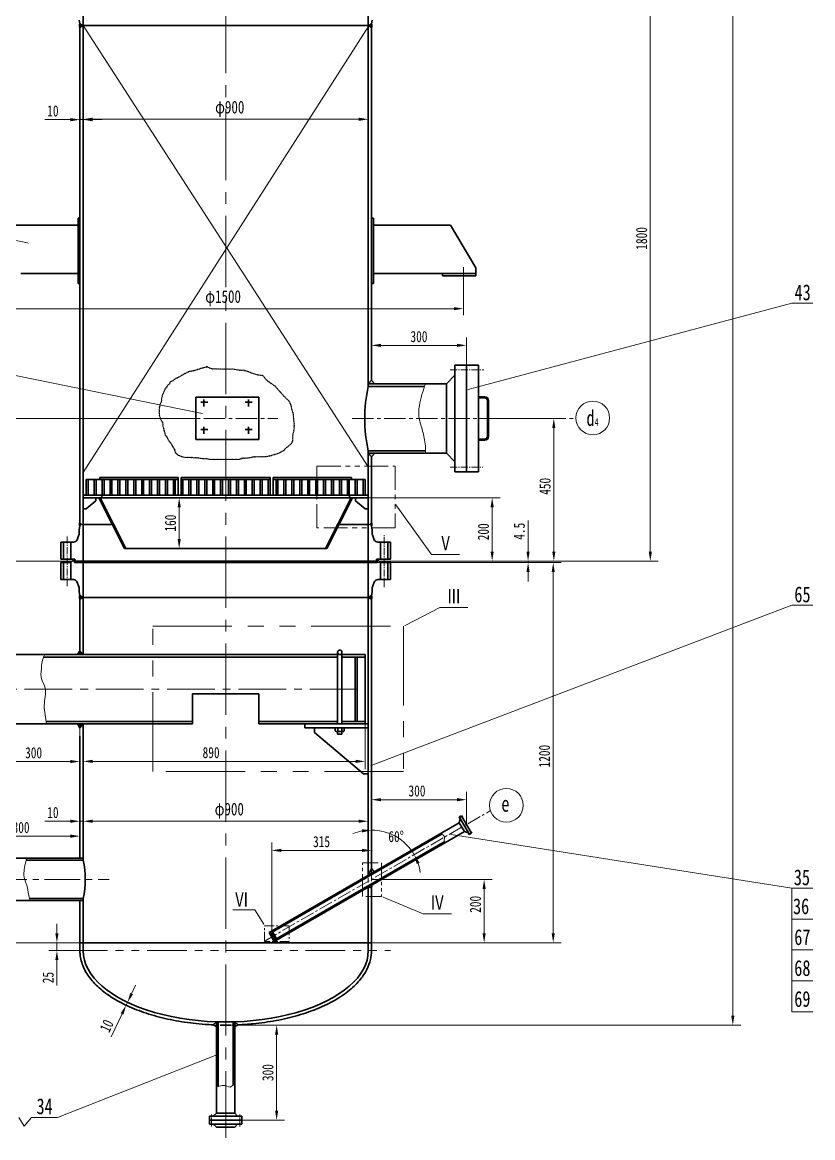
# Model space of a CAD drawing. Header units: millimetres. Extents: x -55641 to 52612, y -23263 to -5715.
# Drawn here: x 49427.6 to 49677, y -7039.5 to -6687.4 of the extents above; entities that cross this region are included whole.
import ezdxf

# ---------------------------------------------------------------- set-up
doc = ezdxf.new("R2010")
doc.units = ezdxf.units.MM
doc.header["$MEASUREMENT"] = 0
doc.linetypes.add('CENTER2', pattern=[1.125, 0.75, -0.125, 0.125, -0.125])
doc.linetypes.add('PHANTOMX2', pattern=[5, 2.5, -0.5, 0.5, -0.5, 0.5, -0.5])
for name, color, linetype, lineweight in [('中心线', 3, 'CENTER2', 18), ('双点划线', 3, 'PHANTOMX2', 18), ('图层1', 1, 'Continuous', 20), ('抛面线', 1, 'Continuous', 18), ('标注尺寸线', 1, 'Continuous', 18), ('粗实线', 7, 'Continuous', 35), ('细实线', 1, 'Continuous', 18)]:
    doc.layers.add(name, color=color, linetype=linetype, lineweight=lineweight)
doc.styles.add('模板字体', font='SIMFANG.TTF', dxfattribs={"width": 0.75})

msp = doc.modelspace()

# ---------------------------------------------------------------- hatches: boundary and pattern name
at = {"layer": '抛面线'}
for points in [[(49445.79, -6687.94), (49446.59, -6688.4), (49446.79, -6688.4), (49446.79, -6688.6), (49446.59, -6688.6), (49445.79, -6689.06, -0.295597)], [(49537.79, -6687.94), (49536.99, -6688.4), (49536.79, -6688.4), (49536.79, -6688.6), (49536.99, -6688.6), (49537.79, -6689.06, 0.295597)], [(49445.79, -6846.46), (49446.59, -6846), (49446.79, -6846), (49446.79, -6845.8), (49446.59, -6845.8), (49445.79, -6845.34, 0.295597)], [(49537.79, -6846.46), (49536.99, -6846), (49536.79, -6846), (49536.79, -6845.8), (49536.99, -6845.8), (49537.79, -6845.34, -0.295597)], [(49445.79, -6868.39), (49446.59, -6868.85), (49446.79, -6868.85), (49446.79, -6869.05), (49446.59, -6869.05), (49445.79, -6869.51, -0.295597)], [(49537.79, -6868.39), (49536.99, -6868.85), (49536.79, -6868.85), (49536.79, -6869.05), (49536.99, -6869.05), (49537.79, -6869.51, 0.295597)], [(49445.79, -6885.8), (49445.01, -6887), (49446.79, -6887)], [(49446.79, -6908.9), (49445.01, -6908.9), (49445.79, -6910.1)]]:
    msp.add_hatch(color=7, dxfattribs=at).paths.add_polyline_path(points)
h = msp.add_hatch(color=7, dxfattribs=at)
h.paths.add_polyline_path([(49537.79, -6800.36), (49536.79, -6801.55), (49538.86, -6801.55)])
h.paths.add_polyline_path([(49538.86, -6823.45), (49536.79, -6823.45), (49537.79, -6824.64)])
h = msp.add_hatch(color=7, dxfattribs=at)
h.paths.add_polyline_path([(49446.79, -6836.27), (49446.79, -6836.7), (49447.32, -6836.7)])
h.paths.add_polyline_path([(49447.31, -6837.5), (49446.79, -6837.5), (49446.79, -6837.91)])
h = msp.add_hatch(color=7, dxfattribs=at)
h.paths.add_polyline_path([(49452.62, -6837.5), (49452.23, -6837.5), (49452.35, -6837.72)])
h.paths.add_polyline_path([(49451.79, -6837.5), (49451.46, -6837.5), (49451.91, -6837.74)])
h = msp.add_hatch(color=7, dxfattribs=at)
h.paths.add_polyline_path([(49530.95, -6837.5), (49531.34, -6837.5), (49531.22, -6837.72)])
h.paths.add_polyline_path([(49531.79, -6837.5), (49532.12, -6837.5), (49531.66, -6837.74)])
h = msp.add_hatch(color=7, dxfattribs=at)
h.paths.add_polyline_path([(49537.79, -6954.53), (49536.79, -6956.68), (49538.61, -6955.62)])
h.paths.add_polyline_path([(49537.79, -6959.8), (49536.79, -6960.37), (49537.79, -6960.64, 0.207491)])
h = msp.add_hatch(color=7, dxfattribs=at)
h.paths.add_polyline_path([(49507.28, -6976.62), (49507.27, -6977.01), (49507.44, -6976.91)])
h.paths.add_polyline_path([(49506.19, -6974.75), (49505.99, -6974.86), (49506.37, -6975.05)])
h = msp.add_hatch(color=7, dxfattribs=at)
h.paths.add_polyline_path([(49494.64, -7002.9), (49494.64, -7004.4), (49495.78, -7003.86)])
h.paths.add_polyline_path([(49488.94, -7002.9), (49487.8, -7003.86), (49488.94, -7004.4)])

# ---------------------------------------------------------------- linework, layer by layer
at = {"layer": '中心线', "color": 7, "ltscale": 30}
msp.add_line((49491.79, -5803.52), (49491.79, -7039.49), dxfattribs=at)
at = {"layer": '中心线', "color": 7}
for p, q in [((49566.79, -6764.69), (49566.79, -6768.85)), ((49566.79, -6765.18), (49566.79, -6768.68)), ((49487.35, -7032.16), (49487.35, -7035.98)), ((49496.22, -7032.16), (49496.22, -7035.98))]:
    msp.add_line(p, q, dxfattribs=at)
at = {"layer": '中心线', "color": 7, "ltscale": 3}
for p, q in [((49562.6, -6797.14), (49573.24, -6797.14)), ((49562.6, -6827.85), (49572.91, -6827.85)), ((49441.79, -6865.45), (49441.79, -6849.31)), ((49541.79, -6865.73), (49541.79, -6849.31))]:
    msp.add_line(p, q, dxfattribs=at)
at = {"layer": '中心线', "color": 7, "ltscale": 9}
for p, q in [((49474.76, -6812.5), (49508.22, -6812.5)), ((49531.68, -6812.5), (49602.32, -6812.5))]:
    msp.add_line(p, q, dxfattribs=at)
at = {"layer": '中心线', "color": 7, "ltscale": 20}
msp.add_line((49360.85, -6897.95), (49534.57, -6897.95), dxfattribs=at)
at = {"layer": '中心线', "color": 7, "ltscale": 6}
msp.add_line((49503.9, -6977.51), (49575.35, -6936.26), dxfattribs=at)
at = {"layer": '中心线', "color": 7, "ltscale": 15}
msp.add_line((49384.04, -6957.95), (49455.05, -6957.95), dxfattribs=at)
at = {"layer": '双点划线', "color": 7, "ltscale": 3}
for p, q in [((49520.58, -6827.5), (49545.23, -6827.5)), ((49520.58, -6847.02), (49520.58, -6827.5)), ((49545.23, -6827.5), (49545.23, -6847.02)), ((49545.23, -6847.02), (49520.58, -6847.02))]:
    msp.add_line(p, q, dxfattribs=at)
at = {"layer": '双点划线', "color": 7, "ltscale": 10}
for p, q in [((49468.78, -6878.07), (49547.93, -6878.07)), ((49468.78, -6923.91), (49468.78, -6878.07)), ((49547.93, -6878.07), (49547.93, -6923.91)), ((49547.93, -6923.91), (49468.78, -6923.91))]:
    msp.add_line(p, q, dxfattribs=at)
at = {"layer": '双点划线', "color": 7}
for p, q in [((49565.34, -6938.63), (49566.63, -6937.87)), ((49568.29, -6943.74), (49569.59, -6943.01))]:
    msp.add_line(p, q, dxfattribs=at)
at = {"layer": '双点划线', "color": 7, "ltscale": 2}
for p, q in [((49534.94, -6952.73), (49541.01, -6952.73)), ((49534.94, -6963.35), (49534.94, -6952.73)), ((49541.01, -6952.73), (49541.01, -6963.35)), ((49541.01, -6963.35), (49534.94, -6963.35))]:
    msp.add_line(p, q, dxfattribs=at)
at = {"layer": '双点划线', "color": 7, "ltscale": 1.2}
for p, q in [((49504.08, -6972.57), (49511.85, -6972.57)), ((49504.08, -6977.55), (49504.08, -6972.57)), ((49511.85, -6972.57), (49511.85, -6977.55)), ((49511.85, -6977.55), (49504.08, -6977.55))]:
    msp.add_line(p, q, dxfattribs=at)
at = {"layer": '双点划线', "color": 7, "ltscale": 5}
msp.add_line((49442.02, -6980.45), (49543.75, -6980.45), dxfattribs=at)
at = {"layer": '抛面线', "color": 7, "ltscale": 2}
for p, q in [((49651.82, -7000.95), (49651.82, -5851.1)), ((49625.79, -6854.5), (49625.79, -6680.5)), ((49445.79, -6718.81), (49445.79, -6715.67)), ((49446.79, -6718.81), (49446.79, -6715.67)), ((49446.79, -6718.81), (49446.79, -6716.05)), ((49536.79, -6718.81), (49536.79, -6716.05)), ((49442.79, -6718.17), (49434.74, -6718.17)), ((49446.79, -6718.17), (49445.79, -6718.17)), ((49449.79, -6718.05), (49533.79, -6718.05)), ((49449.79, -6718.17), (49452.79, -6718.17)), ((49566.79, -6767.5), (49566.79, -6779.83)), ((49419.79, -6777.83), (49563.79, -6777.83)), ((49537.79, -6799.53), (49537.79, -6786.9)), ((49567.79, -6799.53), (49567.79, -6786.9)), ((49540.79, -6789.4), (49564.79, -6789.4)), ((49571.52, -6812.5), (49597.84, -6812.5)), ((49595.34, -6854.5), (49595.34, -6815.5)), ((49479.68, -6837.5), (49474.62, -6837.5)), ((49536.79, -6837.5), (49578.38, -6837.5)), ((49477.12, -6840.5), (49477.12, -6850.5)), ((49575.88, -6854.5), (49575.88, -6840.5)), ((49587.21, -6854.5), (49587.21, -6844.66)), ((49479.68, -6853.5), (49474.62, -6853.5)), ((49444.19, -6857.5), (49387.51, -6857.5)), ((49539.39, -6857.5), (49628.29, -6857.5)), ((49539.39, -6857.5), (49578.38, -6857.5)), ((49539.39, -6857.5), (49597.84, -6857.5)), ((49539.49, -6857.5), (49589.71, -6857.5)), ((49587.21, -6857.95), (49587.21, -6857.5)), ((49539.49, -6857.95), (49589.71, -6857.95)), ((49539.54, -6857.95), (49597.65, -6857.95)), ((49587.21, -6860.95), (49587.21, -6863.95)), ((49595.15, -6974.95), (49595.15, -6860.95)), ((49537.79, -6940.63), (49537.79, -6930.3)), ((49567.79, -6940.63), (49567.79, -6930.3)), ((49564.79, -6932.8), (49540.79, -6932.8)), ((49445.79, -6939.61), (49445.79, -6937.11)), ((49446.79, -6939.61), (49446.79, -6937.11)), ((49446.79, -6939.62), (49446.79, -6937.61)), ((49536.79, -6939.62), (49536.79, -6937.61)), ((49442.79, -6939.61), (49434.74, -6939.61)), ((49446.79, -6939.61), (49445.79, -6939.61)), ((49445.79, -6951.3), (49445.79, -6941.82)), ((49449.79, -6939.61), (49452.79, -6939.61)), ((49449.79, -6939.61), (49533.79, -6939.61)), ((49537.79, -6957.25), (49537.79, -6939.88)), ((49442.79, -6944.32), (49418.79, -6944.32)), ((49506.3, -6976.13), (49506.3, -6946.31)), ((49534.79, -6948.81), (49509.3, -6948.81)), ((49537.79, -6957.95), (49537.79, -6946.31)), ((49537.79, -6957.95), (49575.85, -6957.95)), ((49573.35, -6960.95), (49573.35, -6974.95)), ((49438.53, -6974.95), (49438.53, -6971.95)), ((49445.79, -6977.95), (49368.53, -6977.95)), ((49445.79, -6977.95), (49391.17, -6977.95)), ((49445.79, -6977.95), (49436.03, -6977.95)), ((49445.79, -6980.45), (49436.03, -6980.45)), ((49438.53, -6977.95), (49438.53, -6980.45)), ((49537.79, -6977.95), (49597.65, -6977.95)), ((49537.79, -6977.95), (49575.85, -6977.95)), ((49438.53, -6983.45), (49438.53, -6991.46)), ((49462.09, -6994.06), (49463.38, -6991.35)), ((49460.38, -6997.67), (49458.12, -6996.6)), ((49460.81, -6996.77), (49458.55, -6995.7)), ((49460.81, -6996.77), (49460.38, -6997.67)), ((49459.09, -7000.38), (49455.64, -7007.65)), ((49491.79, -7003.95), (49654.32, -7003.95)), ((49491.79, -7003.95), (49510.37, -7003.95)), ((49507.87, -7006.95), (49507.87, -7030.95)), ((49491.79, -7033.95), (49510.37, -7033.95))]:
    msp.add_line(p, q, dxfattribs=at)
at = {"layer": '抛面线', "color": 7, "ltscale": 5}
for p, q in [((49482.42, -6812.5), (49418.46, -6812.5)), ((49445.69, -6857.5), (49418.46, -6857.5)), ((49445.79, -6910.1), (49445.79, -6923.26)), ((49446.79, -6908.9), (49446.79, -6923.21)), ((49535.79, -6908.9), (49535.79, -6923.21)), ((49442.79, -6920.76), (49418.79, -6920.76)), ((49532.79, -6920.71), (49449.79, -6920.71)), ((49428.18, -7035.89), (49426.56, -7033.07)), ((49430.47, -7033.07), (49428.18, -7035.89))]:
    msp.add_line(p, q, dxfattribs=at)
at = {"layer": '抛面线', "color": 7}
for p, q in [((49447.32, -6836.7), (49446.79, -6836.27)), ((49447.31, -6837.5), (49446.79, -6837.91)), ((49451.91, -6837.74), (49451.46, -6837.5)), ((49452.62, -6837.5), (49452.35, -6837.72)), ((49536.79, -6957.58), (49536.79, -6958.91)), ((49537.79, -6957.25), (49537.79, -6958.47)), ((49507.28, -6976.62), (49507.27, -6977.01))]:
    msp.add_line(p, q, dxfattribs=at)
at = {"layer": '抛面线', "color": 7, "ltscale": 2}
msp.add_lwpolyline([(49503.82, -6972.14), (49500.95, -6967.52), (49494.03, -6967.52)], dxfattribs=at)
for start, end in [(101.0566, 112.1132), (30, 90), (7.8868, 18.9434)]:
    msp.add_arc((49537.79, -6957.95), 15.57, start, end, dxfattribs=at)
at = {"layer": '抛面线', "color": 7}
for points, knots in [([(49434.74, -6887), (49433.79, -6888.55), (49433.58, -6892.34), (49433.31, -6894.59), (49435.65, -6898.35), (49433.89, -6902.78), (49435.04, -6907.07), (49435.23, -6908.9)], [27.071962, 27.071962, 27.071962, 27.071962, 52.827739, 88.97542, 118.550726, 174.34147, 226.322456, 226.322456, 226.322456, 226.322456]), ([(49559.82, -6943.38), (49560.05, -6943.59), (49560.57, -6944.09), (49560.95, -6944.66), (49560.65, -6945.59), (49560.92, -6946.14), (49561.09, -6946.34)], [18.044225, 18.044225, 18.044225, 18.044225, 23.583176, 31.359893, 41.372776, 48.883803, 48.883803, 48.883803, 48.883803]), ([(49429.03, -6951.3), (49428.6, -6952.67), (49427.53, -6957.34), (49429.47, -6959.73), (49429.42, -6962.97), (49430.05, -6964.4), (49430.14, -6964.6)], [33.361764, 33.361764, 33.361764, 33.361764, 62.582068, 107.110216, 145.645944, 151.860953, 151.860953, 151.860953, 151.860953]), ([(49488.94, -7023.56), (49489.49, -7023.3), (49491.59, -7022.56), (49493.06, -7024.12), (49494.06, -7022.9), (49494.64, -7022.54)], [19.912598, 19.912598, 19.912598, 19.912598, 31.227798, 56.501494, 75.877692, 75.877692, 75.877692, 75.877692])]:
    msp.add_open_spline(points, degree=3, knots=knots, dxfattribs=at)
at = {"layer": '抛面线', "color": 7, "ltscale": 2}
for points in [[(49442.79, -6717.67), (49442.79, -6718.67), (49445.79, -6718.17)], [(49449.79, -6717.55), (49449.79, -6718.55), (49446.79, -6718.05)], [(49449.79, -6717.67), (49449.79, -6718.67), (49446.79, -6718.17)], [(49533.79, -6717.55), (49533.79, -6718.55), (49536.79, -6718.05)], [(49563.79, -6777.33), (49563.79, -6778.33), (49566.79, -6777.83)], [(49540.79, -6788.9), (49540.79, -6789.9), (49537.79, -6789.4)], [(49564.79, -6788.9), (49564.79, -6789.9), (49567.79, -6789.4)], [(49594.84, -6815.5), (49595.84, -6815.5), (49595.34, -6812.5)], [(49476.62, -6840.5), (49477.62, -6840.5), (49477.12, -6837.5)], [(49575.38, -6840.5), (49576.38, -6840.5), (49575.88, -6837.5)], [(49476.62, -6850.5), (49477.62, -6850.5), (49477.12, -6853.5)], [(49575.38, -6854.5), (49576.38, -6854.5), (49575.88, -6857.5)], [(49586.71, -6854.5), (49587.71, -6854.5), (49587.21, -6857.5)], [(49594.84, -6854.5), (49595.84, -6854.5), (49595.34, -6857.5)], [(49625.29, -6854.5), (49626.29, -6854.5), (49625.79, -6857.5)], [(49586.71, -6860.95), (49587.71, -6860.95), (49587.21, -6857.95)], [(49594.65, -6860.95), (49595.65, -6860.95), (49595.15, -6857.95)], [(49540.79, -6932.3), (49540.79, -6933.3), (49537.79, -6932.8)], [(49564.79, -6932.3), (49564.79, -6933.3), (49567.79, -6932.8)], [(49442.79, -6939.11), (49442.79, -6940.11), (49445.79, -6939.61)], [(49449.79, -6939.11), (49449.79, -6940.11), (49446.79, -6939.61)], [(49449.79, -6939.11), (49449.79, -6940.11), (49446.79, -6939.61)], [(49533.79, -6939.11), (49533.79, -6940.11), (49536.79, -6939.61)], [(49534.75, -6942.17), (49534.85, -6943.16), (49537.79, -6942.38)], [(49442.79, -6943.82), (49442.79, -6944.82), (49445.79, -6944.32)], [(49509.3, -6948.31), (49509.3, -6949.31), (49506.3, -6948.81)], [(49534.79, -6948.31), (49534.79, -6949.31), (49537.79, -6948.81)], [(49552.06, -6953.1), (49552.97, -6952.69), (49551.27, -6950.16)], [(49572.85, -6960.95), (49573.85, -6960.95), (49573.35, -6957.95)], [(49503.89, -6972.1), (49504.08, -6972.57), (49503.75, -6972.19)], [(49438.03, -6974.95), (49439.03, -6974.95), (49438.53, -6977.95)], [(49572.85, -6974.95), (49573.85, -6974.95), (49573.35, -6977.95)], [(49594.65, -6974.95), (49595.65, -6974.95), (49595.15, -6977.95)], [(49438.03, -6983.45), (49439.03, -6983.45), (49438.53, -6980.45)], [(49461.64, -6993.84), (49462.54, -6994.27), (49460.81, -6996.77)], [(49458.64, -7000.17), (49459.54, -7000.6), (49460.38, -6997.67)], [(49651.32, -7000.95), (49652.32, -7000.95), (49651.82, -7003.95)], [(49507.37, -7006.95), (49508.37, -7006.95), (49507.87, -7003.95)], [(49507.37, -7030.95), (49508.37, -7030.95), (49507.87, -7033.95)]]:
    msp.add_solid(points, dxfattribs=at)
at = {"layer": '抛面线', "color": 7, "ltscale": 5}
for points in [[(49442.79, -6920.26), (49442.79, -6921.26), (49445.79, -6920.76)], [(49449.79, -6920.21), (49449.79, -6921.21), (49446.79, -6920.71)], [(49532.79, -6920.21), (49532.79, -6921.21), (49535.79, -6920.71)]]:
    msp.add_solid(points, dxfattribs=at)
at = {"layer": '标注尺寸线', "color": 7}
for p, q in [((49670.47, -6960.71), (49670.47, -6970.47)), ((49677.03, -6970.47), (49670.47, -6970.47)), ((49670.47, -6970.47), (49670.47, -6980.22)), ((49677.03, -6980.22), (49670.47, -6980.22)), ((49670.47, -6980.22), (49670.47, -6989.97)), ((49677.03, -6989.97), (49670.47, -6989.97)), ((49670.47, -6989.97), (49670.47, -6999.72)), ((49677.03, -6999.72), (49670.47, -6999.72))]:
    msp.add_line(p, q, dxfattribs=at)
for points in [[(49429.28, -6757.09), (49359.74, -6743.25), (49351.48, -6743.25)], [(49568.27, -6803.35), (49670.47, -6776.07), (49677.03, -6776.07)], [(49484.33, -6810.89), (49359.74, -6785.55), (49351.48, -6785.55)], [(49537.74, -6921.98), (49670.47, -6871.42), (49677.03, -6871.42)], [(49562.95, -6943.78), (49670.47, -6960.71), (49677.03, -6960.71)], [(49488.97, -7013.32), (49438.73, -7033.07), (49430.47, -7033.07)]]:
    msp.add_lwpolyline(points, dxfattribs=at)
at = {"layer": '标注尺寸线', "color": 7, "ltscale": 15}
for points in [[(49545.52, -6839.76), (49556.7, -6855.37), (49565.62, -6855.37)], [(49548.38, -6877.84), (49559.32, -6872.11), (49568.24, -6872.11)], [(49541.47, -6963.54), (49554.08, -6968.81), (49563, -6968.81)]]:
    msp.add_lwpolyline(points, dxfattribs=at)
at = {"layer": '标注尺寸线', "color": 7}
for centre in [(49607.64, -6812.32), (49580.38, -6934.57)]:
    msp.add_circle(centre, 5.32, dxfattribs=at)
for points in [[(49429.3, -6757.01), (49429.78, -6757.19), (49429.27, -6757.18)], [(49568.29, -6803.43), (49567.79, -6803.48), (49568.25, -6803.27)], [(49484.34, -6810.81), (49484.82, -6810.99), (49484.31, -6810.98)], [(49537.77, -6922.06), (49537.27, -6922.16), (49537.71, -6921.91)], [(49562.94, -6943.86), (49562.46, -6943.7), (49562.97, -6943.7)], [(49488.94, -7013.24), (49489.44, -7013.13), (49489, -7013.39)]]:
    msp.add_solid(points, dxfattribs=at)
at = {"layer": '标注尺寸线', "color": 7, "ltscale": 15}
for points in [[(49545.46, -6839.81), (49545.23, -6839.35), (49545.59, -6839.71)], [(49548.41, -6877.92), (49547.93, -6878.07), (49548.34, -6877.77)], [(49541.44, -6963.62), (49541.01, -6963.35), (49541.5, -6963.46)]]:
    msp.add_solid(points, dxfattribs=at)
at = {"layer": '粗实线', "color": 7}
for p, q in [((49446.79, -6677.5), (49446.79, -6857.5)), ((49536.79, -6677.5), (49536.79, -6802.35)), ((49445.59, -6686.72), (49445.79, -6687.94)), ((49446.59, -6688.4), (49445.79, -6687.94)), ((49446.59, -6688.6), (49445.79, -6689.06)), ((49536.79, -6688.5), (49446.79, -6688.5)), ((49536.99, -6688.4), (49537.79, -6687.94)), ((49536.99, -6688.6), (49537.79, -6689.06)), ((49537.99, -6686.72), (49537.79, -6687.94)), ((49445.79, -6689.06), (49445.79, -6845.34)), ((49537.79, -6689.06), (49537.79, -6800.36)), ((49420.82, -6751.5), (49445.19, -6751.5)), ((49445.19, -6749.31), (49445.19, -6769.86)), ((49445.19, -6749.31), (49445.79, -6749.31)), ((49538.39, -6749.31), (49537.79, -6749.31)), ((49538.39, -6749.31), (49538.39, -6769.86)), ((49562.75, -6751.5), (49538.39, -6751.5)), ((49562.75, -6751.5), (49570.75, -6764.98)), ((49570.75, -6764.98), (49570.75, -6767.5)), ((49427.19, -6766.7), (49445.19, -6766.7)), ((49570.75, -6766.7), (49538.39, -6766.7)), ((49560.25, -6766.7), (49560.25, -6767.5)), ((49570.75, -6767.5), (49560.25, -6767.5)), ((49445.19, -6769.86), (49445.79, -6769.86)), ((49538.39, -6769.86), (49537.79, -6769.86)), ((49564.05, -6795.69), (49567.79, -6795.69)), ((49564.05, -6795.69), (49564.05, -6829.3)), ((49567.79, -6795.69), (49567.79, -6829.3)), ((49571.52, -6795.69), (49567.79, -6795.69)), ((49571.52, -6795.69), (49571.52, -6829.3)), ((49536.79, -6801.55), (49537.79, -6800.36)), ((49537.79, -6800.36), (49538.86, -6801.55)), ((49564.05, -6798.85), (49561.43, -6801.55)), ((49536.79, -6801.55), (49561.43, -6801.55)), ((49536.79, -6802.35), (49554.56, -6802.35)), ((49561.43, -6801.55), (49561.43, -6823.45)), ((49482.42, -6805.8), (49502.25, -6805.8)), ((49482.42, -6819.07), (49482.42, -6805.8)), ((49483.9, -6807.38), (49486.12, -6807.38)), ((49484.93, -6806.51), (49484.93, -6808.67)), ((49497.92, -6807.38), (49500.14, -6807.38)), ((49498.95, -6806.51), (49498.95, -6808.67)), ((49502.25, -6805.8), (49502.25, -6819.07)), ((49571.52, -6805.67), (49573.58, -6805.67)), ((49571.52, -6805.97), (49573.58, -6805.97)), ((49574.38, -6806.77), (49574.38, -6812.5)), ((49574.68, -6806.77), (49574.68, -6812.5)), ((49484.93, -6815.14), (49484.93, -6817.3)), ((49498.95, -6815.14), (49498.95, -6817.3)), ((49574.38, -6818.22), (49574.38, -6812.5)), ((49574.68, -6818.22), (49574.68, -6812.5)), ((49502.25, -6819.07), (49482.42, -6819.07)), ((49483.9, -6816.01), (49486.12, -6816.01)), ((49497.92, -6816.01), (49500.14, -6816.01)), ((49571.52, -6819.02), (49573.58, -6819.02)), ((49571.52, -6819.32), (49573.58, -6819.32)), ((49536.79, -6822.65), (49554.83, -6822.65)), ((49536.79, -6822.65), (49536.79, -6857.5)), ((49536.79, -6823.45), (49537.79, -6824.64)), ((49536.79, -6823.45), (49561.43, -6823.45)), ((49537.79, -6824.64), (49538.86, -6823.45)), ((49537.79, -6824.64), (49537.79, -6845.34)), ((49564.05, -6826.15), (49561.43, -6823.45)), ((49564.05, -6829.3), (49567.79, -6829.3)), ((49571.52, -6829.3), (49567.79, -6829.3)), ((49447.79, -6831.7), (49447.79, -6836.7)), ((49447.79, -6831.7), (49476.79, -6831.7)), ((49448.39, -6831.7), (49448.39, -6836.7)), ((49450.29, -6831.7), (49450.29, -6836.7)), ((49450.89, -6831.7), (49450.89, -6836.7)), ((49450.89, -6831.7), (49450.89, -6836.7)), ((49452.1, -6831.1), (49476.79, -6831.1)), ((49452.1, -6831.1), (49452.1, -6831.7)), ((49452.79, -6831.7), (49452.79, -6836.7)), ((49453.39, -6831.7), (49453.39, -6836.7)), ((49453.39, -6831.7), (49453.39, -6836.7)), ((49455.29, -6831.7), (49455.29, -6836.7)), ((49455.89, -6831.7), (49455.89, -6836.7)), ((49455.89, -6831.7), (49455.89, -6836.7)), ((49457.79, -6831.7), (49457.79, -6836.7)), ((49458.39, -6831.7), (49458.39, -6836.7)), ((49458.39, -6831.7), (49458.39, -6836.7)), ((49460.29, -6831.7), (49460.29, -6836.7)), ((49460.89, -6831.7), (49460.89, -6836.7)), ((49460.89, -6831.7), (49460.89, -6836.7)), ((49462.79, -6831.7), (49462.79, -6836.7)), ((49463.39, -6831.7), (49463.39, -6836.7)), ((49463.39, -6831.7), (49463.39, -6836.7)), ((49465.29, -6831.7), (49465.29, -6836.7)), ((49465.89, -6831.7), (49465.89, -6836.7)), ((49465.89, -6831.7), (49465.89, -6836.7)), ((49467.79, -6831.7), (49467.79, -6836.7)), ((49468.39, -6831.7), (49468.39, -6836.7)), ((49468.39, -6831.7), (49468.39, -6836.7)), ((49468.39, -6831.7), (49468.39, -6836.7)), ((49470.29, -6831.7), (49470.29, -6836.7)), ((49470.89, -6831.7), (49470.89, -6836.7)), ((49470.89, -6831.7), (49470.89, -6836.7)), ((49472.79, -6831.7), (49472.79, -6836.7)), ((49473.39, -6831.7), (49473.39, -6836.7)), ((49473.39, -6831.7), (49473.39, -6836.7)), ((49473.39, -6831.7), (49473.39, -6836.7)), ((49475.29, -6831.7), (49475.29, -6836.7)), ((49475.89, -6831.7), (49475.89, -6836.7)), ((49475.89, -6831.7), (49475.89, -6836.7)), ((49476.79, -6831.1), (49476.79, -6836.7)), ((49477.69, -6831.1), (49477.69, -6836.7)), ((49477.69, -6831.1), (49505.79, -6831.1)), ((49477.69, -6831.7), (49477.69, -6836.7)), ((49477.69, -6831.7), (49505.79, -6831.7)), ((49478.29, -6831.7), (49478.29, -6836.7)), ((49480.19, -6831.7), (49480.19, -6836.7)), ((49480.19, -6831.7), (49480.19, -6836.7)), ((49480.19, -6831.7), (49480.19, -6836.7)), ((49480.79, -6831.7), (49480.79, -6836.7)), ((49482.69, -6831.7), (49482.69, -6836.7)), ((49482.69, -6831.7), (49482.69, -6836.7)), ((49483.29, -6831.7), (49483.29, -6836.7)), ((49485.19, -6831.7), (49485.19, -6836.7)), ((49485.19, -6831.7), (49485.19, -6836.7)), ((49485.19, -6831.7), (49485.19, -6836.7)), ((49485.79, -6831.7), (49485.79, -6836.7)), ((49487.69, -6831.7), (49487.69, -6836.7)), ((49487.69, -6831.7), (49487.69, -6836.7)), ((49488.29, -6831.7), (49488.29, -6836.7)), ((49490.19, -6831.7), (49490.19, -6836.7)), ((49490.19, -6831.7), (49490.19, -6836.7)), ((49490.79, -6831.7), (49490.79, -6836.7)), ((49492.69, -6831.7), (49492.69, -6836.7)), ((49492.69, -6831.7), (49492.69, -6836.7)), ((49493.29, -6831.7), (49493.29, -6836.7)), ((49495.19, -6831.7), (49495.19, -6836.7)), ((49495.19, -6831.7), (49495.19, -6836.7)), ((49495.79, -6831.7), (49495.79, -6836.7)), ((49497.69, -6831.7), (49497.69, -6836.7)), ((49497.69, -6831.7), (49497.69, -6836.7)), ((49498.29, -6831.7), (49498.29, -6836.7)), ((49500.19, -6831.7), (49500.19, -6836.7)), ((49500.19, -6831.7), (49500.19, -6836.7)), ((49500.79, -6831.7), (49500.79, -6836.7)), ((49502.69, -6831.7), (49502.69, -6836.7)), ((49502.69, -6831.7), (49502.69, -6836.7)), ((49503.29, -6831.7), (49503.29, -6836.7)), ((49505.19, -6831.7), (49505.19, -6836.7)), ((49505.79, -6831.1), (49505.79, -6836.7)), ((49506.79, -6831.1), (49506.79, -6836.7)), ((49531.47, -6831.1), (49506.79, -6831.1)), ((49506.79, -6831.7), (49535.79, -6831.7)), ((49507.69, -6831.7), (49507.69, -6836.7)), ((49507.69, -6831.7), (49507.69, -6836.7)), ((49508.29, -6831.7), (49508.29, -6836.7)), ((49510.19, -6831.7), (49510.19, -6836.7)), ((49510.19, -6831.7), (49510.19, -6836.7)), ((49510.19, -6831.7), (49510.19, -6836.7)), ((49510.79, -6831.7), (49510.79, -6836.7)), ((49512.69, -6831.7), (49512.69, -6836.7)), ((49512.69, -6831.7), (49512.69, -6836.7)), ((49513.29, -6831.7), (49513.29, -6836.7)), ((49515.19, -6831.7), (49515.19, -6836.7)), ((49515.19, -6831.7), (49515.19, -6836.7)), ((49515.19, -6831.7), (49515.19, -6836.7)), ((49515.79, -6831.7), (49515.79, -6836.7)), ((49517.69, -6831.7), (49517.69, -6836.7)), ((49517.69, -6831.7), (49517.69, -6836.7)), ((49518.29, -6831.7), (49518.29, -6836.7)), ((49520.19, -6831.7), (49520.19, -6836.7)), ((49520.19, -6831.7), (49520.19, -6836.7)), ((49520.79, -6831.7), (49520.79, -6836.7)), ((49522.69, -6831.7), (49522.69, -6836.7)), ((49522.69, -6831.7), (49522.69, -6836.7)), ((49523.29, -6831.7), (49523.29, -6836.7)), ((49525.19, -6831.7), (49525.19, -6836.7)), ((49525.19, -6831.7), (49525.19, -6836.7)), ((49525.79, -6831.7), (49525.79, -6836.7)), ((49527.69, -6831.7), (49527.69, -6836.7)), ((49527.69, -6831.7), (49527.69, -6836.7)), ((49528.29, -6831.7), (49528.29, -6836.7)), ((49530.19, -6831.7), (49530.19, -6836.7)), ((49530.19, -6831.7), (49530.19, -6836.7)), ((49530.79, -6831.7), (49530.79, -6836.7)), ((49531.47, -6831.1), (49531.47, -6831.7)), ((49532.69, -6831.7), (49532.69, -6836.7)), ((49532.69, -6831.7), (49532.69, -6836.7)), ((49533.29, -6831.7), (49533.29, -6836.7)), ((49535.19, -6831.7), (49535.19, -6836.7)), ((49535.79, -6831.7), (49535.79, -6836.7)), ((49446.79, -6836.7), (49536.79, -6836.7)), ((49446.79, -6837.5), (49536.79, -6837.5)), ((49450.81, -6838.5), (49447.79, -6841.03)), ((49450.81, -6837.5), (49450.81, -6838.5)), ((49451.79, -6837.5), (49459.84, -6853.5)), ((49452.23, -6837.5), (49460.29, -6853.5)), ((49452.73, -6837.5), (49452.73, -6836.7)), ((49531.34, -6837.5), (49523.28, -6853.5)), ((49531.79, -6837.5), (49523.73, -6853.5)), ((49530.84, -6837.5), (49530.84, -6836.7)), ((49532.77, -6837.5), (49532.77, -6838.5)), ((49532.77, -6838.5), (49535.79, -6841.03)), ((49447.79, -6841.03), (49446.79, -6841.03)), ((49535.79, -6841.03), (49536.79, -6841.03)), ((49445.59, -6847.68), (49445.79, -6846.46)), ((49456.01, -6845.9), (49446.79, -6845.9)), ((49536.79, -6845.9), (49527.56, -6845.9)), ((49536.99, -6845.8), (49536.79, -6845.8)), ((49537.99, -6847.68), (49537.79, -6846.46)), ((49444.89, -6850.74), (49445.5, -6849.21)), ((49445.59, -6848.77), (49445.59, -6847.68)), ((49537.99, -6848.77), (49537.99, -6847.68)), ((49538.68, -6850.74), (49538.07, -6849.21)), ((49439.79, -6856.9), (49439.79, -6851.5)), ((49443.77, -6851.5), (49439.79, -6851.5)), ((49440.64, -6856.9), (49440.64, -6851.5)), ((49442.94, -6856.9), (49442.94, -6851.5)), ((49459.84, -6853.5), (49523.73, -6853.5)), ((49539.8, -6851.5), (49543.79, -6851.5)), ((49540.64, -6856.9), (49540.64, -6851.5)), ((49542.94, -6856.9), (49542.94, -6851.5)), ((49543.79, -6856.9), (49543.79, -6851.5)), ((49442.94, -6856.9), (49439.79, -6856.9)), ((49444.19, -6856.9), (49442.94, -6856.9)), ((49443.54, -6857.35), (49442.94, -6857.95)), ((49444.04, -6857.35), (49443.54, -6857.35)), ((49444.04, -6857.35), (49444.04, -6857.95)), ((49444.09, -6857.5), (49539.49, -6857.5)), ((49444.09, -6857.5), (49444.09, -6857.95)), ((49444.09, -6857.5), (49444.09, -6857.95)), ((49444.19, -6856.9), (49444.19, -6857.5)), ((49445.69, -6857.5), (49445.69, -6857.95)), ((49445.69, -6857.5), (49445.69, -6857.95)), ((49537.89, -6857.5), (49537.89, -6857.95)), ((49539.39, -6856.9), (49539.39, -6857.5)), ((49539.39, -6856.9), (49540.64, -6856.9)), ((49539.49, -6857.5), (49539.49, -6857.95)), ((49539.54, -6857.35), (49540.04, -6857.35)), ((49539.54, -6857.35), (49539.54, -6857.95)), ((49540.04, -6857.35), (49540.64, -6857.95)), ((49540.64, -6856.9), (49543.79, -6856.9)), ((49439.79, -6857.95), (49439.79, -6863.35)), ((49442.94, -6857.95), (49439.79, -6857.95)), ((49440.64, -6857.95), (49440.64, -6863.35)), ((49442.94, -6857.95), (49442.94, -6863.35)), ((49444.04, -6857.95), (49539.54, -6857.95)), ((49446.79, -6857.95), (49446.79, -6887)), ((49536.79, -6857.95), (49536.79, -6861.98)), ((49536.79, -6857.95), (49536.79, -6956.68)), ((49540.64, -6857.95), (49543.79, -6857.95)), ((49540.64, -6857.95), (49540.64, -6863.35)), ((49542.94, -6857.95), (49542.94, -6863.35)), ((49543.79, -6857.95), (49543.79, -6863.35)), ((49443.77, -6863.35), (49439.79, -6863.35)), ((49444.89, -6864.1), (49445.5, -6865.63)), ((49538.68, -6864.1), (49538.07, -6865.63)), ((49539.8, -6863.35), (49543.79, -6863.35)), ((49445.59, -6866.08), (49445.59, -6867.17)), ((49445.59, -6867.17), (49445.79, -6868.39)), ((49537.99, -6867.17), (49537.79, -6868.39)), ((49537.99, -6866.08), (49537.99, -6867.17)), ((49446.59, -6868.85), (49445.79, -6868.39)), ((49446.59, -6869.05), (49445.79, -6869.51)), ((49445.79, -6869.51), (49445.79, -6885.8)), ((49536.79, -6868.95), (49446.79, -6868.95)), ((49536.79, -6868.85), (49536.99, -6868.85)), ((49536.99, -6869.05), (49536.79, -6869.05)), ((49536.99, -6868.85), (49537.79, -6868.39)), ((49536.99, -6869.05), (49537.79, -6869.51)), ((49537.79, -6869.51), (49537.79, -6954.53)), ((49445.79, -6885.8), (49445.01, -6887)), ((49446.79, -6887), (49445.79, -6885.8)), ((49421.99, -6887), (49527.09, -6887)), ((49434.17, -6887.8), (49527.09, -6887.8)), ((49527.09, -6886.3), (49527.09, -6908.9)), ((49528.49, -6886.3), (49528.49, -6908.9)), ((49528.49, -6887), (49535.79, -6887)), ((49528.49, -6887.8), (49535.79, -6887.8)), ((49532.69, -6887.8), (49532.69, -6908.1)), ((49533.29, -6887.8), (49533.29, -6908.1)), ((49535.79, -6887), (49535.79, -6908.9)), ((49481.29, -6899.4), (49481.29, -6908.9)), ((49481.29, -6899.4), (49502.29, -6899.4)), ((49502.29, -6899.4), (49502.29, -6908.9)), ((49421.99, -6908.9), (49481.29, -6908.9)), ((49435.13, -6908.1), (49481.29, -6908.1)), ((49445.79, -6910.1), (49445.01, -6908.9)), ((49446.79, -6908.9), (49445.79, -6910.1)), ((49446.79, -6908.9), (49446.79, -6951.9)), ((49502.29, -6908.1), (49527.09, -6908.1)), ((49502.29, -6908.9), (49536.79, -6908.9)), ((49516.79, -6908.9), (49516.79, -6910.1)), ((49516.79, -6910.1), (49536.79, -6910.1)), ((49519.79, -6910.1), (49519.79, -6911.6)), ((49526.39, -6911.12), (49526.39, -6910.1)), ((49527.15, -6911.13), (49527.15, -6910.1)), ((49528.43, -6911.13), (49528.43, -6910.1)), ((49528.49, -6908.1), (49535.79, -6908.1)), ((49529.18, -6910.1), (49529.18, -6911.12)), ((49445.79, -6912.8), (49445.79, -6951.3)), ((49519.79, -6911.6), (49535.29, -6924.6)), ((49528.8, -6911.32), (49526.75, -6911.32)), ((49527.09, -6911.32), (49527.09, -6912.08)), ((49527.09, -6912.08), (49528.49, -6912.08)), ((49527.09, -6912.08), (49527.15, -6912.16)), ((49527.15, -6912.16), (49528.43, -6912.16)), ((49528.49, -6912.08), (49528.43, -6912.16)), ((49528.49, -6911.32), (49528.49, -6912.08)), ((49535.29, -6924.6), (49536.79, -6924.6)), ((49566.18, -6937.85), (49565.48, -6938.25)), ((49568.69, -6943.81), (49565.48, -6938.25)), ((49565.78, -6938.76), (49565.51, -6940.1)), ((49569.39, -6943.41), (49566.18, -6937.85)), ((49505.5, -6974.74), (49565.51, -6940.1)), ((49565.51, -6940.1), (49567.11, -6942.87)), ((49505.67, -6975.05), (49560.09, -6943.63)), ((49507.1, -6977.51), (49567.11, -6942.87)), ((49568.4, -6943.3), (49567.11, -6942.87)), ((49569.39, -6943.41), (49568.69, -6943.81)), ((49506.92, -6977.21), (49560.9, -6946.05)), ((49420.61, -6951.3), (49446.79, -6951.3)), ((49428.85, -6951.9), (49446.79, -6951.9)), ((49536.79, -6956.68), (49537.79, -6954.53)), ((49537.79, -6954.53), (49538.61, -6955.62)), ((49536.79, -6960.37), (49536.79, -6980.45)), ((49536.79, -6960.37), (49537.79, -6960.64)), ((49537.79, -6960.64), (49537.79, -6980.45)), ((49420.61, -6964.6), (49446.79, -6964.6)), ((49429.89, -6964), (49446.79, -6964)), ((49445.79, -6964.6), (49445.79, -6980.45)), ((49446.79, -6964), (49446.79, -6980.45)), ((49507.1, -6977.51), (49505.5, -6974.74)), ((49507.44, -6976.91), (49506.19, -6974.75)), ((49507.79, -6976.71), (49506.54, -6974.55)), ((49445.79, -6977.95), (49537.79, -6977.95)), ((49488.94, -7002.9), (49487.8, -7003.86)), ((49487.8, -7003.86), (49488.94, -7004.4)), ((49488.94, -7002.9), (49488.94, -7031.73)), ((49489.44, -7002.92), (49489.44, -7023.35)), ((49494.14, -7002.92), (49494.14, -7022.9)), ((49494.64, -7002.9), (49494.64, -7031.73)), ((49494.64, -7002.9), (49495.78, -7003.86)), ((49495.78, -7003.86), (49494.64, -7004.4)), ((49486.71, -7032.73), (49496.86, -7032.73)), ((49486.71, -7032.73), (49486.71, -7033.95)), ((49487.85, -7032.73), (49488.94, -7031.73)), ((49488.94, -7031.73), (49494.64, -7031.73)), ((49494.64, -7031.73), (49495.53, -7032.73)), ((49496.86, -7032.73), (49496.86, -7033.95)), ((49486.71, -7033.95), (49496.86, -7033.95)), ((49486.71, -7035.17), (49486.71, -7033.95)), ((49486.71, -7033.95), (49496.86, -7033.95)), ((49486.71, -7035.17), (49496.86, -7035.17)), ((49487.85, -7035.17), (49488.94, -7036.17)), ((49488.94, -7036.17), (49494.64, -7036.17)), ((49494.64, -7036.17), (49495.53, -7035.17)), ((49496.86, -7035.17), (49496.86, -7033.95))]:
    msp.add_line(p, q, dxfattribs=at)
msp.add_circle((49527.79, -6886.3), 0.7, dxfattribs=at)
for centre, radius, start, end in [((49446.65, -6688.5), 1.03, 147.0649, 212.9351), ((49536.92, -6688.5), 1.03, 327.0649, 32.9351), ((49581.71, -6812.5), 46.05, 167.2672, 192.7328), ((49573.58, -6806.77), 1.1, 360, 90), ((49573.58, -6806.77), 0.8, 360, 90), ((49573.58, -6818.22), 1.1, 270, 0), ((49573.58, -6818.22), 0.8, 270, 0), ((49446.65, -6845.9), 1.03, 147.0649, 212.9351), ((49536.92, -6845.9), 1.03, 327.0649, 32.9351), ((49443.77, -6850.3), 1.2, 270, 338.1986), ((49444.39, -6848.77), 1.2, 338.1986, 0), ((49539.19, -6848.77), 1.2, 180, 201.8014), ((49539.8, -6850.3), 1.2, 201.8014, 270), ((49443.77, -6864.55), 1.2, 21.8014, 90), ((49539.8, -6864.55), 1.2, 90, 158.1986), ((49444.39, -6866.08), 1.2, 360, 21.8014), ((49539.19, -6866.08), 1.2, 158.1986, 180), ((49446.65, -6868.95), 1.03, 147.0649, 212.9351), ((49536.92, -6868.95), 1.03, 327.0649, 32.9351), ((49526.77, -6910.84), 0.473, 216.4438, 323.0149), ((49527.78, -6910.14), 1.18, 237.1731, 303.1471), ((49528.8, -6910.85), 0.465, 216.5351, 324.0123), ((49420.67, -6957.95), 26.81, 346.9591, 13.0409), ((49536.81, -6960.22), 1.06, 336.5559, 23.4441)]:
    msp.add_arc(centre, radius, start, end, dxfattribs=at)
msp.add_ellipse((49491.79, -6980.45), major_axis=(-45, 0), ratio=0.5, start_param=0, end_param=3.141593, dxfattribs=at)
for points, knots in [([(49445.79, -6980.45), (49445.79, -6981.16), (49445.85, -6981.87), (49446.09, -6983.28), (49446.28, -6983.98), (49446.76, -6985.36), (49447.06, -6986.04), (49448.11, -6988), (49449.01, -6989.25), (49451.18, -6991.64), (49452.45, -6992.77), (49455.35, -6994.92), (49456.96, -6995.92), (49460.49, -6997.77), (49462.41, -6998.62), (49466.48, -7000.15), (49468.64, -7000.83), (49473.15, -7001.99), (49475.5, -7002.48), (49480.32, -7003.25), (49482.8, -7003.54), (49486.13, -7003.78), (49486.96, -7003.82), (49487.8, -7003.86)], [0, 0, 0, 0, 0.086838, 0.086838, 0.173675, 0.173675, 0.260513, 0.260513, 0.427266, 0.427266, 0.594019, 0.594019, 0.760772, 0.760772, 0.927525, 0.927525, 1.094278, 1.094278, 1.26103, 1.26103, 1.427783, 1.427783, 1.482971, 1.482971, 1.482971, 1.482971]), ([(49495.78, -7003.86), (49497.33, -7003.79), (49498.87, -7003.68), (49502.89, -7003.3), (49505.33, -7002.95), (49510.08, -7002.07), (49512.38, -7001.53), (49516.78, -7000.26), (49518.87, -6999.53), (49522.8, -6997.9), (49524.64, -6997.01), (49527.99, -6995.07), (49529.52, -6994.02), (49532.21, -6991.81), (49533.38, -6990.64), (49535.13, -6988.45), (49535.78, -6987.45), (49536.82, -6985.4), (49537.21, -6984.35), (49537.67, -6982.35), (49537.79, -6981.4), (49537.79, -6980.45)], [1.658622, 1.658622, 1.658622, 1.658622, 1.761289, 1.761289, 1.928042, 1.928042, 2.094795, 2.094795, 2.261548, 2.261548, 2.428301, 2.428301, 2.595054, 2.595054, 2.761806, 2.761806, 2.89345, 2.89345, 3.025093, 3.025093, 3.141593, 3.141593, 3.141593, 3.141593]), ([(49490, -7003.93), (49490.95, -7003.95), (49491.91, -7003.95), (49493.04, -7003.94), (49493.22, -7003.94), (49493.4, -7003.93)], [1.53143389, 1.53143389, 1.53143389, 1.53143389, 1.5945362, 1.5945362, 1.60625034, 1.60625034, 1.60625034, 1.60625034])]:
    msp.add_open_spline(points, degree=3, knots=knots, dxfattribs=at)
at = {"layer": '细实线', "color": 7}
for p, q in [((49446.79, -6688.5), (49536.79, -6827.76)), ((49446.79, -6829.49), (49536.99, -6688.6)), ((49527.15, -6912.16), (49527.15, -6911.32)), ((49528.43, -6912.16), (49528.43, -6911.32))]:
    msp.add_line(p, q, dxfattribs=at)
at = {"layer": '细实线', "color": 7, "ltscale": 5}
for centre, radius, start, end in [((49479.82, -6798.17), 0.305, 64.4876, 174.4876), ((49480.25, -6797.95), 0.305, 59.4539, 169.4539), ((49480.68, -6797.83), 0.305, 41.7498, 151.7498), ((49481.17, -6797.78), 0.305, 41.7498, 151.7498), ((49481.69, -6797.67), 0.305, 51.6472, 161.6472), ((49482.17, -6797.53), 0.305, 50.1821, 160.1821), ((49482.65, -6797.4), 0.305, 49.5304, 159.5304), ((49483.14, -6797.26), 0.305, 54.1477, 164.1477), ((49483.61, -6797.09), 0.305, 54.1477, 164.1477), ((49484.08, -6796.94), 0.305, 50.9688, 160.9688), ((49484.56, -6796.8), 0.305, 52.1991, 162.1991), ((49485.04, -6796.65), 0.305, 52.9418, 162.9418), ((49485.49, -6796.56), 0.305, 38.7957, 148.7957), ((49485.86, -6796.28), 0.162, 102.6666, 212.6666), ((49485.92, -6796.42), 0.305, 358.1436, 108.1436), ((49486.38, -6796.69), 0.305, 11.267, 121.267), ((49486.87, -6796.87), 0.305, 17.8319, 127.8319), ((49487.37, -6797), 0.305, 23.7283, 133.7283), ((49487.88, -6797.07), 0.305, 29.5462, 139.5462), ((49488.39, -6797.11), 0.305, 32.9866, 142.9866), ((49488.89, -6797.12), 0.305, 32.9866, 142.9866), ((49489.4, -6797.13), 0.305, 34.6339, 144.6339), ((49489.9, -6797.14), 0.305, 34.8986, 144.8986), ((49490.4, -6797.14), 0.305, 34.9643, 144.9643), ((49490.9, -6797.14), 0.305, 34.9833, 144.9833), ((49491.4, -6797.14), 0.305, 34.9912, 144.9912), ((49491.9, -6797.14), 0.305, 34.9964, 144.9964), ((49492.4, -6797.14), 0.305, 34.9993, 144.9993), ((49492.9, -6797.14), 0.305, 34.9999, 144.9999), ((49493.4, -6797.14), 0.305, 35, 145), ((49493.9, -6797.14), 0.305, 35, 145), ((49494.37, -6797.17), 0.305, 25.7598, 135.7598), ((49494.84, -6797.27), 0.305, 20.1618, 130.1618), ((49495.34, -6797.39), 0.305, 24.7968, 134.7968), ((49495.85, -6797.45), 0.305, 30.0183, 140.0183), ((49496.36, -6797.48), 0.305, 33.2362, 143.2362), ((49496.7, -6797.38), 0.105, 34.4598, 144.4598), ((49497.04, -6797.49), 0.305, 35, 145), ((49497.47, -6797.57), 0.305, 16.0031, 126.0031), ((49497.98, -6797.69), 0.305, 27.5568, 137.5568), ((49498.41, -6797.81), 0.305, 10.1811, 120.1811), ((49498.9, -6797.99), 0.305, 18.5293, 128.5293), ((49499.36, -6798.15), 0.305, 13.2091, 123.2091), ((49474.17, -6801.76), 0.292, 70.0076, 180.0076), ((49474.44, -6801.24), 0.305, 125, 235), ((49474.56, -6801.07), 0.305, 54.8123, 164.8123), ((49475.04, -6800.87), 0.305, 60.5914, 170.5914), ((49475.49, -6800.59), 0.305, 72.432, 182.432), ((49475.89, -6800.28), 0.305, 72.432, 182.432), ((49476.28, -6800.07), 0.305, 55.4367, 165.4367), ((49476.76, -6799.85), 0.305, 64.9428, 174.9428), ((49477.19, -6799.6), 0.305, 64.9428, 174.9428), ((49477.62, -6799.36), 0.305, 62.4518, 172.4518), ((49478.07, -6799.1), 0.305, 67.3873, 177.3873), ((49478.49, -6798.84), 0.305, 67.3873, 177.3873), ((49478.91, -6798.62), 0.305, 58.0085, 168.0085), ((49479.37, -6798.41), 0.305, 60.5076, 170.5076), ((49499.82, -6798.34), 0.305, 13.2091, 123.2091), ((49500.31, -6798.51), 0.305, 18.2795, 128.2795), ((49500.79, -6798.65), 0.305, 18.2795, 128.2795), ((49501.26, -6798.8), 0.305, 17.2539, 127.2539), ((49501.73, -6798.95), 0.305, 16.7447, 126.7447), ((49502.28, -6799.04), 0.305, 34.8926, 144.8926), ((49502.74, -6799.09), 0.305, 23.2918, 133.2918), ((49503.26, -6799.15), 0.305, 33.185, 143.185), ((49503.55, -6799.29), 0.305, 346.3107, 96.3107), ((49503.85, -6799.44), 0.0836, 346.3107, 96.3107), ((49503.89, -6799.76), 0.305, 331.5763, 81.5763), ((49504.21, -6800.21), 0.305, 349.3308, 99.3308), ((49504.56, -6800.57), 0.305, 349.655, 99.655), ((49504.94, -6800.92), 0.305, 355.9326, 105.9326), ((49505.37, -6801.22), 0.305, 3.8949, 113.8949), ((49505.76, -6801.49), 0.305, 355.5126, 105.5126), ((49506.22, -6801.78), 0.305, 10.7475, 120.7475), ((49472.15, -6805.03), 0.305, 96.2456, 206.2456), ((49472.37, -6804.56), 0.305, 102.9405, 212.9405), ((49472.57, -6804.11), 0.305, 99.4922, 209.4922), ((49472.76, -6803.62), 0.305, 107.698, 217.698), ((49472.95, -6803.23), 0.305, 89.7464, 199.7464), ((49473.25, -6802.87), 0.305, 80.1487, 190.1487), ((49473.57, -6802.43), 0.305, 97.9645, 207.9645), ((49473.83, -6802.06), 0.305, 81.4668, 191.4668), ((49506.58, -6802.02), 0.305, 351.9043, 101.9043), ((49507.03, -6802.33), 0.305, 7.9171, 117.9171), ((49507.33, -6802.59), 0.305, 340.8268, 90.8268), ((49507.68, -6802.99), 0.305, 351.1846, 101.1846), ((49507.98, -6803.35), 0.305, 339.1483, 89.1483), ((49508.32, -6803.75), 0.305, 351.6163, 101.6163), ((49508.63, -6804.1), 0.305, 341.2082, 91.2082), ((49508.97, -6804.5), 0.305, 349.4805, 99.4805), ((49509.32, -6804.86), 0.305, 349.9868, 99.9868), ((49509.64, -6805.22), 0.305, 342.4051, 92.4051), ((49471.22, -6808.73), 0.305, 115.8827, 225.8827), ((49471.3, -6808.24), 0.305, 115.8827, 225.8827), ((49471.45, -6807.84), 0.305, 92.4427, 202.4427), ((49471.68, -6807.37), 0.305, 104.5174, 214.5174), ((49471.8, -6806.83), 0.305, 121.1199, 231.1199), ((49471.8, -6806.35), 0.269, 124.2655, 234.2655), ((49471.89, -6805.95), 0.305, 106.552, 216.552), ((49472.01, -6805.43), 0.305, 117.363, 227.363), ((49509.97, -6805.61), 0.305, 348.4056, 98.4056), ((49510.32, -6805.97), 0.305, 349.6449, 99.6449), ((49510.68, -6806.33), 0.305, 349.931, 99.931), ((49511.07, -6806.67), 0.305, 358.3519, 108.3519), ((49511.4, -6806.98), 0.305, 343.8031, 93.8031), ((49511.7, -6807.17), 0.105, 343.8031, 93.8031), ((49511.75, -6807.51), 0.305, 331.5763, 81.5763), ((49511.95, -6807.95), 0.305, 327.0201, 77.0201), ((49512.11, -6808.4), 0.305, 321.1319, 71.1319), ((49471.11, -6809.69), 0.305, 125, 235), ((49471.11, -6810.41), 0.305, 125.2766, 235.2766), ((49471.12, -6810.91), 0.305, 126.3372, 236.3372), ((49471.14, -6809.22), 0.305, 116.6327, 226.6327), ((49471.15, -6811.39), 0.305, 130.6342, 240.6342), ((49471.01, -6810.05), 0.134, 125.1267, 235.1267), ((49471.25, -6811.83), 0.305, 145.6392, 255.6392), ((49512.24, -6808.88), 0.305, 319.565, 69.565), ((49512.36, -6809.36), 0.305, 316.9749, 66.9749), ((49512.48, -6809.86), 0.305, 320.7912, 70.7912), ((49512.62, -6810.34), 0.305, 322.734, 72.734), ((49512.76, -6810.81), 0.305, 319.146, 69.146), ((49512.85, -6811.28), 0.305, 313.1729, 63.1729), ((49512.91, -6811.77), 0.305, 309.8486, 59.8486), ((49512.99, -6812.17), 0.197, 306.2638, 56.2638), ((49471.41, -6812.32), 0.305, 141.8469, 251.8469), ((49471.6, -6812.72), 0.305, 157.3956, 267.3956), ((49471.86, -6813.17), 0.305, 152.8053, 262.8053), ((49472.09, -6813.61), 0.305, 152.8053, 262.8053), ((49472.23, -6814.16), 0.305, 125, 235), ((49472.23, -6814.66), 0.305, 125, 235), ((49472.3, -6815.09), 0.305, 145.483, 255.483), ((49472.47, -6815.57), 0.305, 142.9292, 252.9292), ((49512.99, -6812.6), 0.305, 316.3153, 66.3153), ((49513.04, -6813.07), 0.305, 307.0738, 57.0738), ((49513.11, -6813.6), 0.305, 317.3364, 67.3364), ((49513.13, -6815.51), 0.305, 293.6736, 43.6736), ((49513.17, -6814.06), 0.305, 306.6058, 56.6058), ((49513.17, -6814.55), 0.305, 305.1427, 55.1427), ((49513.17, -6815.05), 0.305, 305.0053, 55.0053), ((49472.61, -6816.06), 0.305, 138.1185, 248.1185), ((49472.72, -6816.55), 0.305, 138.1185, 248.1185), ((49472.84, -6817.03), 0.305, 140.4295, 250.4295), ((49472.96, -6817.52), 0.305, 136.3153, 246.3153), ((49473.12, -6817.81), 0.278, 179.331, 289.331), ((49473.47, -6818.23), 0.305, 149.2905, 259.2905), ((49473.69, -6818.65), 0.305, 155.9248, 265.9248), ((49473.95, -6819.08), 0.305, 155.7694, 265.7694), ((49512.7, -6817.99), 0.305, 304.127, 54.127), ((49512.86, -6818.26), 0.0223, 304.127, 54.127), ((49512.7, -6818.53), 0.305, 305, 55), ((49512.7, -6819.03), 0.305, 305, 55), ((49512.74, -6817.47), 0.305, 297.2451, 47.2451), ((49512.87, -6816.95), 0.305, 284.1037, 34.1037), ((49513.01, -6816.5), 0.305, 292.3471, 42.3471), ((49513.07, -6816.04), 0.305, 303.2855, 53.2855), ((49474.2, -6819.53), 0.305, 151.6595, 261.6595), ((49474.45, -6819.9), 0.305, 167.5703, 277.5703), ((49474.78, -6820.29), 0.305, 162.6947, 272.6947), ((49475.07, -6820.72), 0.305, 155.3356, 265.3356), ((49475.32, -6821.17), 0.305, 152.174, 262.174), ((49475.55, -6821.61), 0.305, 152.5992, 262.5992), ((49475.8, -6822), 0.305, 163.2995, 273.2995), ((49475.99, -6822.56), 0.305, 125, 235), ((49509.69, -6822.53), 0.305, 241.4964, 351.4964), ((49510.03, -6822.28), 0.305, 262.529, 12.529), ((49510.36, -6821.91), 0.305, 265.2837, 15.2837), ((49510.76, -6821.54), 0.305, 249.4625, 359.4625), ((49511.16, -6821.25), 0.305, 252.1706, 2.1706), ((49511.51, -6820.94), 0.305, 259.9485, 9.9485), ((49511.88, -6820.59), 0.305, 258.392, 8.392), ((49512.25, -6820.25), 0.305, 255.4669, 5.4669), ((49512.51, -6819.92), 0.305, 278.1449, 28.1449), ((49512.66, -6819.5), 0.305, 294.8754, 44.8754), ((49475.86, -6822.83), 0.0496, 153.2025, 263.2025), ((49476.13, -6823.02), 0.305, 153.2025, 263.2025), ((49476.39, -6823.37), 0.305, 170.1659, 280.1659), ((49476.75, -6823.71), 0.305, 172.4035, 282.4035), ((49477.1, -6823.91), 0.305, 199.7515, 309.7515), ((49477.6, -6824.09), 0.305, 188.9261, 298.9261), ((49478.03, -6824.26), 0.305, 200.1898, 310.1898), ((49478.53, -6824.44), 0.305, 188.4462, 298.4462), ((49478.71, -6824.69), 0.0397, 214.9852, 324.9852), ((49478.99, -6824.54), 0.305, 214.9852, 324.9852), ((49479.49, -6824.54), 0.305, 214.906, 324.906), ((49479.99, -6824.54), 0.305, 214.8421, 324.8421), ((49480.49, -6824.54), 0.305, 214.4725, 324.4725), ((49481, -6824.55), 0.305, 213.5678, 323.5678), ((49481.51, -6824.58), 0.305, 208.9061, 318.9061), ((49482.01, -6824.64), 0.305, 208.9061, 318.9061), ((49482.49, -6824.67), 0.305, 214.1942, 324.1942), ((49482.99, -6824.68), 0.305, 212.8831, 322.8831), ((49483.52, -6824.74), 0.305, 202.9989, 312.9989), ((49483.99, -6824.82), 0.305, 209.0954, 319.0954), ((49484.49, -6824.87), 0.305, 209.0954, 319.0954), ((49484.97, -6824.9), 0.305, 214.9211, 324.9211), ((49485.47, -6824.9), 0.305, 214.7857, 324.7857), ((49486, -6824.96), 0.305, 201.4167, 311.4167), ((49486.49, -6825.08), 0.305, 201.4167, 311.4167), ((49486.94, -6825.13), 0.305, 215, 325), ((49487.44, -6825.13), 0.305, 215, 325), ((49487.94, -6825.13), 0.305, 215, 325), ((49488.44, -6825.13), 0.305, 215, 325), ((49488.94, -6825.13), 0.305, 215, 325), ((49489.44, -6825.13), 0.305, 215, 325), ((49489.94, -6825.13), 0.305, 215, 325), ((49490.44, -6825.13), 0.305, 215, 325), ((49490.94, -6825.13), 0.305, 215, 325), ((49491.44, -6825.13), 0.305, 215, 325), ((49491.94, -6825.13), 0.305, 215, 325), ((49492.44, -6825.13), 0.305, 215, 325), ((49492.94, -6825.13), 0.305, 215, 325), ((49493.44, -6825.13), 0.305, 215, 325), ((49493.94, -6825.13), 0.305, 215, 325), ((49494.44, -6825.13), 0.305, 215, 325), ((49494.94, -6825.13), 0.305, 215, 325), ((49495.44, -6825.13), 0.305, 215, 325), ((49495.94, -6825.13), 0.305, 215, 325), ((49496.28, -6825.14), 0.194, 241.4252, 351.4252), ((49496.63, -6824.9), 0.305, 240.623, 350.623), ((49497.18, -6824.77), 0.305, 215.2146, 325.2146), ((49497.67, -6824.77), 0.305, 215.8413, 325.8413), ((49498.17, -6824.75), 0.305, 217.9895, 327.9895), ((49498.66, -6824.71), 0.305, 221.2209, 331.2209), ((49499.14, -6824.64), 0.305, 225.8823, 335.8823), ((49499.64, -6824.56), 0.305, 222.706, 332.706), ((49500.09, -6824.45), 0.305, 234.102, 344.102), ((49500.63, -6824.36), 0.305, 215, 325), ((49501.13, -6824.36), 0.305, 215, 325), ((49501.61, -6824.33), 0.305, 222.739, 332.739), ((49502.13, -6824.29), 0.305, 215, 325), ((49502.63, -6824.29), 0.305, 215, 325), ((49503.13, -6824.29), 0.305, 215, 325), ((49503.63, -6824.29), 0.305, 215, 325), ((49504.12, -6824.29), 0.305, 216.1401, 326.1401), ((49504.59, -6824.24), 0.305, 225.6828, 335.6828), ((49505.08, -6824.15), 0.305, 225.6828, 335.6828), ((49505.56, -6824.05), 0.305, 228.1403, 338.1403), ((49506.06, -6823.94), 0.305, 226.9601, 336.9601), ((49506.49, -6823.79), 0.305, 239.1424, 349.1424), ((49507, -6823.62), 0.305, 228.3195, 338.3195), ((49507.49, -6823.52), 0.305, 225.5979, 335.5979), ((49507.93, -6823.38), 0.305, 238.935, 348.935), ((49508.41, -6823.2), 0.305, 233.4265, 343.4265), ((49508.81, -6823.01), 0.288, 248.0411, 358.0411), ((49509.24, -6822.76), 0.305, 241.5527, 351.5527)]:
    msp.add_arc(centre, radius, start, end, dxfattribs=at)
at = {"layer": '细实线', "color": 7}
msp.add_open_spline([(49554.85, -6801.55), (49554.12, -6803.53), (49552.09, -6810.18), (49553.22, -6813.73), (49554.51, -6818.65), (49555.05, -6821.99), (49554.69, -6823.45)], degree=3, knots=[46.838984, 46.838984, 46.838984, 46.838984, 91.240679, 152.315466, 195.257015, 241.300758, 241.300758, 241.300758, 241.300758], dxfattribs=at)

# ---------------------------------------------------------------- texts
at = {"layer": '图层1', "color": 7, "style": '模板字体', "width": 0.75}
for s, height, p in [('43', 5, (49671.31, -6775.16)), ('d', 5, (49605.64, -6814.85)), ('4', 2.5, (49608.23, -6814.85)), ('Ⅴ', 4.5, (49558.88, -6854.05)), ('Ⅲ', 4.5, (49561.49, -6870.78)), ('65', 5, (49671.25, -6870.5)), ('e', 5, (49578.78, -6936.6)), ('35', 5, (49671.08, -6959.8)), ('Ⅵ', 4.5, (49494.52, -6966.53)), ('Ⅳ', 4.5, (49556.25, -6967.49)), ('36', 5, (49670.82, -6968.93)), ('67', 5, (49671.22, -6978.68)), ('68', 5, (49671.22, -6988.44)), ('69', 5, (49671.22, -6998.19)), ('34', 5, (49432.09, -7032.07))]:
    msp.add_text(s, height=height, dxfattribs=at).set_placement(p)
at = {"layer": '抛面线', "color": 7, "ltscale": 2, "attachment_point": 5, "style": '模板字体'}
for s, insert, char_height in [('\\A1;φ900', (49493.07, -6714.75), 4), ('\\A1;10', (49437.26, -6715.42), 3.5), ('\\A1;φ1500', (49490.97, -6774.53), 4), ('\\A1;300', (49552.79, -6786.65), 3.5), ('\\A1;300', (49552.16, -6930.05), 3.5), ('\\A1;10', (49437.26, -6936.86), 3.5), ('\\A1;φ900', (49492.92, -6936.3), 4), ('\\A1;300', (49427.22, -6941.57), 3.5), ('\\A1;315', (49522.04, -6946.06), 3.5), ('\\A1;60°', (49545.57, -6944.46), 3.5)]:
    msp.add_mtext(s, dxfattribs=dict(at, insert=insert, char_height=char_height))
at = {"layer": '抛面线', "color": 7, "ltscale": 2, "char_height": 3.5, "attachment_point": 5, "style": '模板字体'}
for s, insert, rotation in [('\\A1;1800', (49623.04, -6755.65), 90), ('\\A1;450', (49592.59, -6833.9), 90), ('\\A1;160', (49474.37, -6845.5), 90), ('\\A1;200', (49573.13, -6848.25), 90), ('\\A1;4.5', (49584.46, -6848.08), 90), ('\\A1;1200', (49592.4, -6919.06), 90), ('\\A1;200', (49570.6, -6965.83), 90), ('\\A1;25', (49435.78, -6988.95), 90), ('\\A1;10', (49454.24, -7004.19), 64.6127), ('\\A1;300', (49505.12, -7018.95), 90)]:
    msp.add_mtext(s, dxfattribs=dict(at, insert=insert, rotation=rotation))
at = {"layer": '抛面线', "color": 7, "ltscale": 5, "char_height": 3.5, "attachment_point": 5, "style": '模板字体'}
for s, insert in [('\\A1;300', (49431.18, -6918.01)), ('\\A1;890', (49487.18, -6917.96))]:
    msp.add_mtext(s, dxfattribs=dict(at, insert=insert))

doc.saveas('drawing.dxf')
